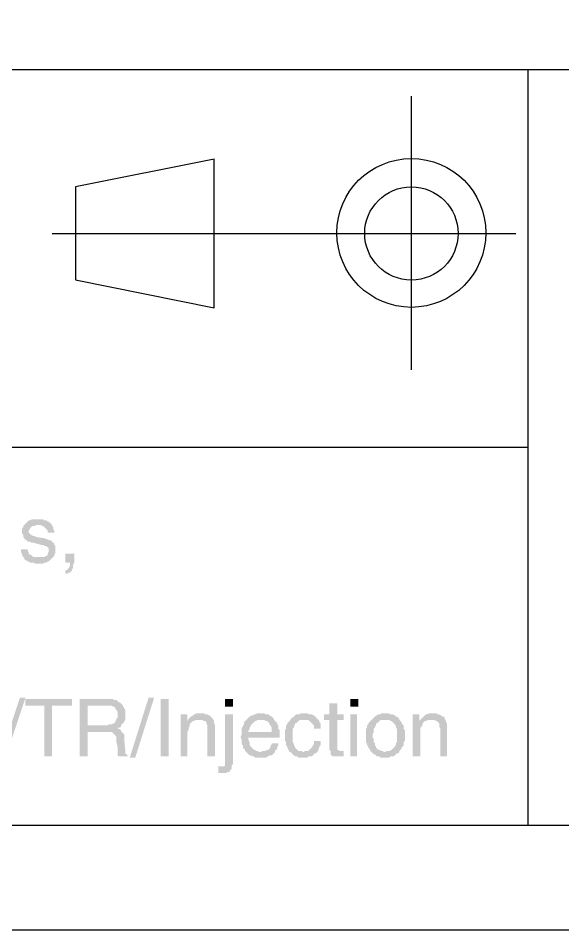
# Model space of a CAD drawing. Header units: millimetres. Extents: x 7018 to 13530, y 4187 to 5692.
# Drawn here: x 12532.7 to 12554.85, y 4951.87 to 4989 of the extents above; entities that cross this region are included whole.
import ezdxf

# ---------------------------------------------------------------- set-up
doc = ezdxf.new("R2010")
doc.units = ezdxf.units.MM

msp = doc.modelspace()

# ---------------------------------------------------------------- hatches: boundary and pattern name
at = {"transparency": 33554559}
for points in [[(12533.491, 4968.588), (12533.265, 4968.588), (12533.175, 4968.543), (12533.13, 4968.543), (12533.085, 4968.498), (12533.04, 4968.453), (12532.994, 4968.408), (12532.949, 4968.363), (12532.904, 4968.318), (12532.904, 4968.272), (12532.859, 4968.227), (12532.859, 4968.002), (12532.904, 4967.956), (12532.904, 4967.866), (12532.949, 4967.821), (12532.949, 4967.776), (12532.994, 4967.776), (12533.04, 4967.731), (12533.085, 4967.686), (12533.175, 4967.686), (12533.22, 4967.641), (12533.31, 4967.641), (12533.626, 4967.55), (12533.716, 4967.55), (12533.762, 4967.505), (12533.852, 4967.505), (12533.852, 4967.46), (12533.897, 4967.46), (12533.942, 4967.415), (12533.942, 4967.28), (12533.897, 4967.189), (12533.897, 4967.144), (12533.852, 4967.099), (12533.807, 4967.099), (12533.762, 4967.054), (12533.536, 4967.054), (12532.949, 4967.009), (12532.949, 4966.964), (12532.994, 4966.918), (12533.04, 4966.918), (12533.085, 4966.873), (12533.13, 4966.873), (12533.175, 4966.828), (12533.31, 4966.828), (12533.401, 4966.783), (12533.716, 4966.783), (12533.762, 4966.828), (12533.852, 4966.828), (12533.897, 4966.873), (12533.942, 4966.873), (12533.987, 4966.918), (12534.032, 4966.964), (12534.032, 4966.964), (12534.078, 4967.009), (12534.123, 4967.054), (12534.168, 4967.099), (12534.168, 4967.144), (12534.213, 4967.234), (12534.213, 4967.505), (12534.168, 4967.55), (12534.168, 4967.595), (12534.123, 4967.641), (12534.123, 4967.641), (12534.078, 4967.686), (12534.032, 4967.731), (12533.987, 4967.731), (12533.897, 4967.776), (12533.852, 4967.776), (12533.762, 4967.821), (12533.446, 4967.866), (12533.446, 4967.866), (12533.355, 4967.911), (12533.31, 4967.911), (12533.22, 4967.956), (12533.22, 4967.956), (12533.175, 4968.002), (12533.13, 4968.047), (12533.13, 4968.137), (12533.175, 4968.182), (12533.175, 4968.227), (12533.22, 4968.272), (12533.265, 4968.318), (12533.355, 4968.318), (12533.446, 4968.363), (12534.078, 4968.363), (12534.032, 4968.408), (12533.987, 4968.453), (12533.942, 4968.498), (12533.897, 4968.498), (12533.852, 4968.543), (12533.762, 4968.543), (12533.716, 4968.588), (12533.581, 4968.588)], [(12534.078, 4968.363), (12533.491, 4968.363), (12533.626, 4968.363), (12533.671, 4968.318), (12533.716, 4968.318), (12533.762, 4968.272), (12533.762, 4968.272), (12533.807, 4968.227), (12533.852, 4968.182), (12533.897, 4968.137), (12533.897, 4968.047), (12534.168, 4968.047), (12534.168, 4968.137), (12534.123, 4968.182), (12534.123, 4968.272), (12534.078, 4968.318)], [(12533.085, 4967.37), (12532.814, 4967.37), (12532.814, 4967.234), (12532.859, 4967.189), (12532.859, 4967.144), (12532.904, 4967.054), (12532.949, 4967.009), (12533.536, 4967.054), (12533.31, 4967.054), (12533.265, 4967.099), (12533.22, 4967.144), (12533.175, 4967.144), (12533.13, 4967.189), (12533.13, 4967.234), (12533.085, 4967.325)], [(12534.98, 4967.189), (12534.619, 4967.189), (12534.619, 4966.828), (12534.8, 4966.828), (12534.8, 4966.693), (12534.755, 4966.603), (12534.709, 4966.557), (12534.664, 4966.512), (12534.619, 4966.512), (12534.619, 4966.377), (12534.709, 4966.377), (12534.755, 4966.422), (12534.8, 4966.422), (12534.845, 4966.467), (12534.89, 4966.512), (12534.89, 4966.557), (12534.935, 4966.603), (12534.935, 4966.738), (12534.98, 4966.828), (12534.98, 4966.918)], [(12532.994, 4961.322), (12532.182, 4958.885), (12531.956, 4958.885), (12532.769, 4961.322)], [(12534.89, 4961.277), (12532.994, 4961.277), (12532.994, 4961.006), (12533.762, 4961.006), (12533.762, 4958.93), (12534.078, 4958.93), (12534.078, 4961.006), (12534.89, 4961.006), (12534.89, 4961.142)], [(12536.289, 4961.277), (12535.206, 4961.277), (12535.206, 4958.93), (12535.522, 4958.93), (12535.522, 4959.923), (12536.289, 4959.923), (12536.876, 4959.968), (12536.876, 4960.013), (12536.785, 4960.058), (12536.74, 4960.058), (12536.74, 4960.103), (12536.831, 4960.103), (12536.876, 4960.149), (12536.876, 4960.194), (12535.522, 4960.194), (12535.522, 4961.006), (12536.966, 4961.006), (12536.921, 4961.051), (12536.876, 4961.096), (12536.831, 4961.142), (12536.785, 4961.142), (12536.74, 4961.187), (12536.695, 4961.232), (12536.605, 4961.232), (12536.515, 4961.277), (12536.379, 4961.277)], [(12538.23, 4961.322), (12537.462, 4958.885), (12537.237, 4958.885), (12538.004, 4961.322)], [(12538.5, 4958.93), (12538.5, 4961.277), (12538.816, 4961.277), (12538.816, 4958.93)], [(12541.434, 4960.961), (12541.434, 4961.277), (12541.118, 4961.277), (12541.118, 4960.961)], [(12545.677, 4961.096), (12545.361, 4961.096), (12545.361, 4960.645), (12545.135, 4960.645), (12545.135, 4960.419), (12545.361, 4960.419), (12545.361, 4959.201), (12545.406, 4959.156), (12545.406, 4959.02), (12545.451, 4958.975), (12545.451, 4958.975), (12545.496, 4958.93), (12545.947, 4958.93), (12545.947, 4959.156), (12545.767, 4959.156), (12545.722, 4959.201), (12545.677, 4959.201), (12545.677, 4960.419), (12545.947, 4960.419), (12545.947, 4960.645), (12545.677, 4960.645)], [(12546.534, 4960.961), (12546.534, 4961.277), (12546.218, 4961.277), (12546.218, 4960.961)], [(12536.966, 4961.006), (12536.289, 4961.006), (12536.47, 4961.006), (12536.56, 4960.961), (12536.605, 4960.961), (12536.65, 4960.916), (12536.65, 4960.871), (12536.695, 4960.826), (12536.74, 4960.735), (12536.74, 4960.6), (12536.74, 4960.51), (12536.695, 4960.465), (12536.695, 4960.419), (12536.65, 4960.374), (12536.65, 4960.329), (12536.605, 4960.284), (12536.56, 4960.284), (12536.515, 4960.239), (12536.379, 4960.239), (12536.334, 4960.194), (12535.522, 4960.194), (12536.876, 4960.194), (12536.921, 4960.239), (12536.966, 4960.284), (12537.011, 4960.329), (12537.011, 4960.374), (12537.056, 4960.419), (12537.056, 4960.826), (12537.011, 4960.871), (12537.011, 4960.916), (12536.966, 4960.961)], [(12539.584, 4960.645), (12539.313, 4960.645), (12539.313, 4958.93), (12539.584, 4958.93), (12539.584, 4959.833), (12539.584, 4959.923), (12539.629, 4960.013), (12539.629, 4960.103), (12539.674, 4960.149), (12539.674, 4960.239), (12539.719, 4960.284), (12539.719, 4960.284), (12539.764, 4960.329), (12539.809, 4960.374), (12539.584, 4960.374)], [(12540.125, 4960.69), (12539.945, 4960.69), (12539.9, 4960.645), (12539.854, 4960.645), (12539.809, 4960.6), (12539.719, 4960.555), (12539.674, 4960.51), (12539.629, 4960.465), (12539.584, 4960.374), (12539.854, 4960.374), (12539.9, 4960.419), (12540.035, 4960.419), (12540.622, 4960.465), (12540.577, 4960.51), (12540.531, 4960.555), (12540.531, 4960.555), (12540.486, 4960.6), (12540.441, 4960.6), (12540.396, 4960.645), (12540.306, 4960.645), (12540.261, 4960.69), (12540.17, 4960.69)], [(12541.434, 4960.645), (12541.118, 4960.645), (12541.118, 4958.569), (12541.073, 4958.524), (12540.847, 4958.524), (12540.847, 4958.253), (12541.163, 4958.253), (12541.208, 4958.298), (12541.299, 4958.298), (12541.299, 4958.343), (12541.344, 4958.388), (12541.389, 4958.434), (12541.389, 4958.569), (12541.434, 4958.614), (12541.434, 4958.704)], [(12542.562, 4960.69), (12542.427, 4960.69), (12542.337, 4960.645), (12542.292, 4960.645), (12542.246, 4960.6), (12542.201, 4960.6), (12542.111, 4960.555), (12542.066, 4960.51), (12542.021, 4960.465), (12541.976, 4960.419), (12542.698, 4960.419), (12542.788, 4960.374), (12542.833, 4960.374), (12542.878, 4960.329), (12542.923, 4960.284), (12542.923, 4960.239), (12542.969, 4960.194), (12543.014, 4960.103), (12543.014, 4959.923), (12542.066, 4959.923), (12541.795, 4959.878), (12541.795, 4959.833), (12541.75, 4959.742), (12541.75, 4959.697), (12541.795, 4959.607), (12541.795, 4959.427), (12541.84, 4959.381), (12541.84, 4959.291), (12541.885, 4959.246), (12541.931, 4959.201), (12541.931, 4959.156), (12541.976, 4959.111), (12541.976, 4959.111), (12542.021, 4959.065), (12542.066, 4959.02), (12542.111, 4958.975), (12542.156, 4958.975), (12542.246, 4958.93), (12542.292, 4958.93), (12542.337, 4958.885), (12542.788, 4958.885), (12542.833, 4958.93), (12542.878, 4958.93), (12542.923, 4958.975), (12543.014, 4958.975), (12543.059, 4959.02), (12543.104, 4959.065), (12543.149, 4959.111), (12542.517, 4959.111), (12542.427, 4959.156), (12542.382, 4959.156), (12542.337, 4959.201), (12542.292, 4959.201), (12542.246, 4959.246), (12542.201, 4959.291), (12542.201, 4959.291), (12542.156, 4959.336), (12542.111, 4959.427), (12542.111, 4959.517), (12542.066, 4959.607), (12542.066, 4959.697), (12543.33, 4959.697), (12543.33, 4960.013), (12543.285, 4960.058), (12543.285, 4960.194), (12543.239, 4960.239), (12543.239, 4960.284), (12543.194, 4960.329), (12543.149, 4960.374), (12543.104, 4960.419), (12543.104, 4960.465), (12543.059, 4960.51), (12543.014, 4960.555), (12542.923, 4960.6), (12542.878, 4960.645), (12542.788, 4960.645), (12542.698, 4960.69), (12542.653, 4960.69)], [(12544.323, 4960.69), (12544.187, 4960.69), (12544.142, 4960.645), (12544.007, 4960.645), (12543.961, 4960.6), (12543.916, 4960.555), (12543.871, 4960.51), (12543.826, 4960.51), (12543.781, 4960.465), (12543.781, 4960.419), (12544.503, 4960.419), (12544.548, 4960.374), (12544.593, 4960.329), (12544.638, 4960.284), (12544.684, 4960.239), (12544.729, 4960.194), (12544.729, 4960.058), (12545, 4960.058), (12545, 4960.284), (12544.954, 4960.329), (12544.954, 4960.374), (12544.909, 4960.419), (12544.864, 4960.465), (12544.819, 4960.51), (12544.819, 4960.555), (12544.774, 4960.555), (12544.729, 4960.6), (12544.638, 4960.645), (12544.548, 4960.645), (12544.458, 4960.69), (12544.413, 4960.69)], [(12546.489, 4958.93), (12546.489, 4960.645), (12546.218, 4960.645), (12546.218, 4958.93)], [(12547.617, 4960.69), (12547.482, 4960.69), (12547.437, 4960.645), (12547.346, 4960.645), (12547.301, 4960.6), (12547.256, 4960.6), (12547.211, 4960.555), (12547.166, 4960.51), (12547.121, 4960.465), (12547.076, 4960.419), (12547.076, 4960.419), (12547.03, 4960.374), (12546.985, 4960.329), (12546.94, 4960.284), (12546.94, 4960.239), (12546.895, 4960.194), (12546.895, 4960.103), (12546.85, 4960.058), (12546.85, 4959.788), (12546.85, 4959.517), (12546.895, 4959.427), (12546.895, 4959.381), (12546.94, 4959.336), (12546.94, 4959.291), (12546.985, 4959.246), (12547.03, 4959.156), (12547.076, 4959.111), (12547.617, 4959.111), (12547.572, 4959.111), (12547.527, 4959.156), (12547.482, 4959.156), (12547.392, 4959.201), (12547.346, 4959.201), (12547.301, 4959.246), (12547.256, 4959.291), (12547.256, 4959.336), (12547.211, 4959.381), (12547.211, 4959.472), (12547.166, 4959.517), (12547.166, 4959.652), (12547.121, 4959.697), (12547.121, 4959.833), (12547.166, 4959.923), (12547.166, 4960.058), (12547.211, 4960.103), (12547.211, 4960.149), (12547.256, 4960.194), (12547.256, 4960.284), (12547.301, 4960.284), (12547.346, 4960.329), (12547.392, 4960.374), (12547.437, 4960.419), (12547.617, 4960.419), (12548.204, 4960.465), (12548.159, 4960.51), (12548.114, 4960.555), (12548.069, 4960.555), (12548.023, 4960.6), (12547.933, 4960.645), (12547.843, 4960.645), (12547.753, 4960.69), (12547.707, 4960.69)], [(12549.016, 4960.645), (12548.745, 4960.645), (12548.745, 4958.93), (12549.061, 4958.93), (12549.061, 4959.833), (12549.061, 4960.103), (12549.107, 4960.149), (12549.152, 4960.239), (12549.152, 4960.284), (12549.152, 4960.284), (12549.197, 4960.329), (12549.242, 4960.374), (12549.016, 4960.374)], [(12549.558, 4960.69), (12549.422, 4960.69), (12549.332, 4960.645), (12549.287, 4960.645), (12549.242, 4960.6), (12549.197, 4960.555), (12549.152, 4960.51), (12549.107, 4960.465), (12549.016, 4960.374), (12549.287, 4960.374), (12549.377, 4960.419), (12549.513, 4960.419), (12550.054, 4960.465), (12550.054, 4960.51), (12550.009, 4960.555), (12549.964, 4960.555), (12549.919, 4960.6), (12549.874, 4960.6), (12549.829, 4960.645), (12549.784, 4960.645), (12549.693, 4960.69), (12549.648, 4960.69)], [(12540.622, 4960.465), (12540.035, 4960.419), (12540.17, 4960.419), (12540.261, 4960.374), (12540.306, 4960.374), (12540.351, 4960.329), (12540.351, 4960.284), (12540.396, 4960.194), (12540.396, 4958.93), (12540.712, 4958.93), (12540.712, 4960.194), (12540.667, 4960.284), (12540.667, 4960.374)], [(12541.976, 4960.419), (12541.976, 4960.419), (12541.931, 4960.374), (12541.885, 4960.329), (12541.885, 4960.239), (12541.84, 4960.194), (12541.84, 4960.149), (12541.795, 4960.103), (12541.795, 4959.878), (12542.066, 4959.923), (12542.066, 4959.968), (12542.111, 4960.058), (12542.111, 4960.103), (12542.156, 4960.149), (12542.156, 4960.194), (12542.201, 4960.239), (12542.246, 4960.284), (12542.292, 4960.329), (12542.337, 4960.374), (12542.382, 4960.374), (12542.427, 4960.419), (12542.562, 4960.419)], [(12543.781, 4960.419), (12543.736, 4960.374), (12543.691, 4960.329), (12543.646, 4960.284), (12543.646, 4960.239), (12543.6, 4960.194), (12543.6, 4960.058), (12543.555, 4960.013), (12543.555, 4959.562), (12543.6, 4959.517), (12543.6, 4959.381), (12543.646, 4959.336), (12543.646, 4959.291), (12543.691, 4959.201), (12543.736, 4959.156), (12543.736, 4959.111), (12544.323, 4959.111), (12544.277, 4959.111), (12544.232, 4959.156), (12544.097, 4959.156), (12544.052, 4959.201), (12544.007, 4959.246), (12543.961, 4959.291), (12543.961, 4959.336), (12543.916, 4959.381), (12543.916, 4959.427), (12543.871, 4959.517), (12543.871, 4960.058), (12543.916, 4960.103), (12543.916, 4960.149), (12543.961, 4960.239), (12543.961, 4960.284), (12544.007, 4960.284), (12544.052, 4960.329), (12544.097, 4960.374), (12544.142, 4960.419), (12544.323, 4960.419)], [(12548.204, 4960.465), (12547.617, 4960.419), (12547.798, 4960.419), (12547.843, 4960.374), (12547.888, 4960.374), (12547.933, 4960.329), (12547.978, 4960.284), (12548.023, 4960.239), (12548.069, 4960.149), (12548.069, 4960.103), (12548.114, 4960.058), (12548.114, 4959.517), (12548.069, 4959.472), (12548.069, 4959.427), (12548.023, 4959.336), (12547.978, 4959.291), (12547.978, 4959.291), (12547.933, 4959.246), (12547.888, 4959.201), (12547.798, 4959.156), (12547.707, 4959.156), (12547.617, 4959.111), (12547.076, 4959.111), (12547.121, 4959.065), (12547.166, 4959.02), (12547.211, 4959.02), (12547.256, 4958.975), (12547.301, 4958.93), (12547.392, 4958.93), (12547.437, 4958.885), (12547.798, 4958.885), (12547.843, 4958.93), (12547.978, 4958.93), (12548.023, 4958.975), (12548.069, 4959.02), (12548.114, 4959.065), (12548.159, 4959.065), (12548.204, 4959.111), (12548.204, 4959.156), (12548.249, 4959.201), (12548.294, 4959.246), (12548.294, 4959.291), (12548.339, 4959.336), (12548.384, 4959.381), (12548.384, 4959.517), (12548.43, 4959.562), (12548.43, 4959.788), (12548.43, 4960.013), (12548.384, 4960.058), (12548.384, 4960.194), (12548.339, 4960.239), (12548.294, 4960.284), (12548.294, 4960.329), (12548.249, 4960.374), (12548.204, 4960.419)], [(12550.054, 4960.465), (12549.513, 4960.419), (12549.648, 4960.419), (12549.693, 4960.374), (12549.738, 4960.374), (12549.784, 4960.329), (12549.784, 4960.329), (12549.829, 4960.284), (12549.829, 4960.149), (12549.874, 4960.058), (12549.874, 4958.93), (12550.145, 4958.93), (12550.145, 4960.284), (12550.099, 4960.329), (12550.099, 4960.374)], [(12536.876, 4959.968), (12536.289, 4959.923), (12536.515, 4959.923), (12536.56, 4959.878), (12536.605, 4959.833), (12536.605, 4959.833), (12536.65, 4959.788), (12536.695, 4959.742), (12536.695, 4959.517), (12536.74, 4959.336), (12536.74, 4959.065), (12536.74, 4958.975), (12536.785, 4958.93), (12537.147, 4958.93), (12537.147, 4958.975), (12537.101, 4959.02), (12537.056, 4959.065), (12537.056, 4959.201), (12537.011, 4959.652), (12537.011, 4959.833), (12536.966, 4959.878), (12536.921, 4959.923)], [(12545, 4959.562), (12544.729, 4959.562), (12544.729, 4959.427), (12544.684, 4959.381), (12544.684, 4959.336), (12544.638, 4959.291), (12544.593, 4959.246), (12544.548, 4959.201), (12544.503, 4959.156), (12544.368, 4959.156), (12544.323, 4959.111), (12543.736, 4959.111), (12543.781, 4959.111), (12543.826, 4959.065), (12543.871, 4959.02), (12543.916, 4958.975), (12544.007, 4958.93), (12544.052, 4958.93), (12544.097, 4958.885), (12544.458, 4958.885), (12544.503, 4958.93), (12544.638, 4958.93), (12544.684, 4958.975), (12544.729, 4959.02), (12544.774, 4959.065), (12544.819, 4959.065), (12544.864, 4959.111), (12544.909, 4959.156), (12544.909, 4959.201), (12544.954, 4959.291), (12544.954, 4959.336), (12545, 4959.381), (12545, 4959.472)], [(12543.285, 4959.472), (12543.014, 4959.472), (12543.014, 4959.427), (12542.969, 4959.381), (12542.969, 4959.336), (12542.923, 4959.246), (12542.878, 4959.201), (12542.833, 4959.201), (12542.743, 4959.156), (12542.653, 4959.156), (12542.562, 4959.111), (12543.149, 4959.111), (12543.149, 4959.156), (12543.194, 4959.201), (12543.239, 4959.246), (12543.239, 4959.336), (12543.285, 4959.381)]]:
    msp.add_hatch(color=256, dxfattribs=at).paths.add_polyline_path(points)

# ---------------------------------------------------------------- linework, layer by layer
msp.add_line((12191.551, 4956.132), (12600.807, 4956.132))
for points in [[(12604.845, 4951.873), (12604.845, 5248.873), (12184.845, 5248.873), (12184.845, 4951.873)], [(12535.025, 4982.128), (12535.025, 4978.337), (12540.667, 4977.209), (12540.667, 4983.256)]]:
    msp.add_lwpolyline(points, close=True)
for points in [[(12204.369, 4986.912), (12600.807, 4986.912)], [(12553.439, 4986.912), (12553.439, 4956.132)], [(12548.7, 4974.681), (12548.7, 4985.829)], [(12534.078, 4980.232), (12552.943, 4980.232)], [(12204.369, 4971.522), (12553.439, 4971.522)]]:
    msp.add_lwpolyline(points)
for centre, radius in [((12548.694, 4980.254), 3.031), ((12548.696, 4980.233), 1.9)]:
    msp.add_circle(centre, radius)

doc.saveas('drawing.dxf')
